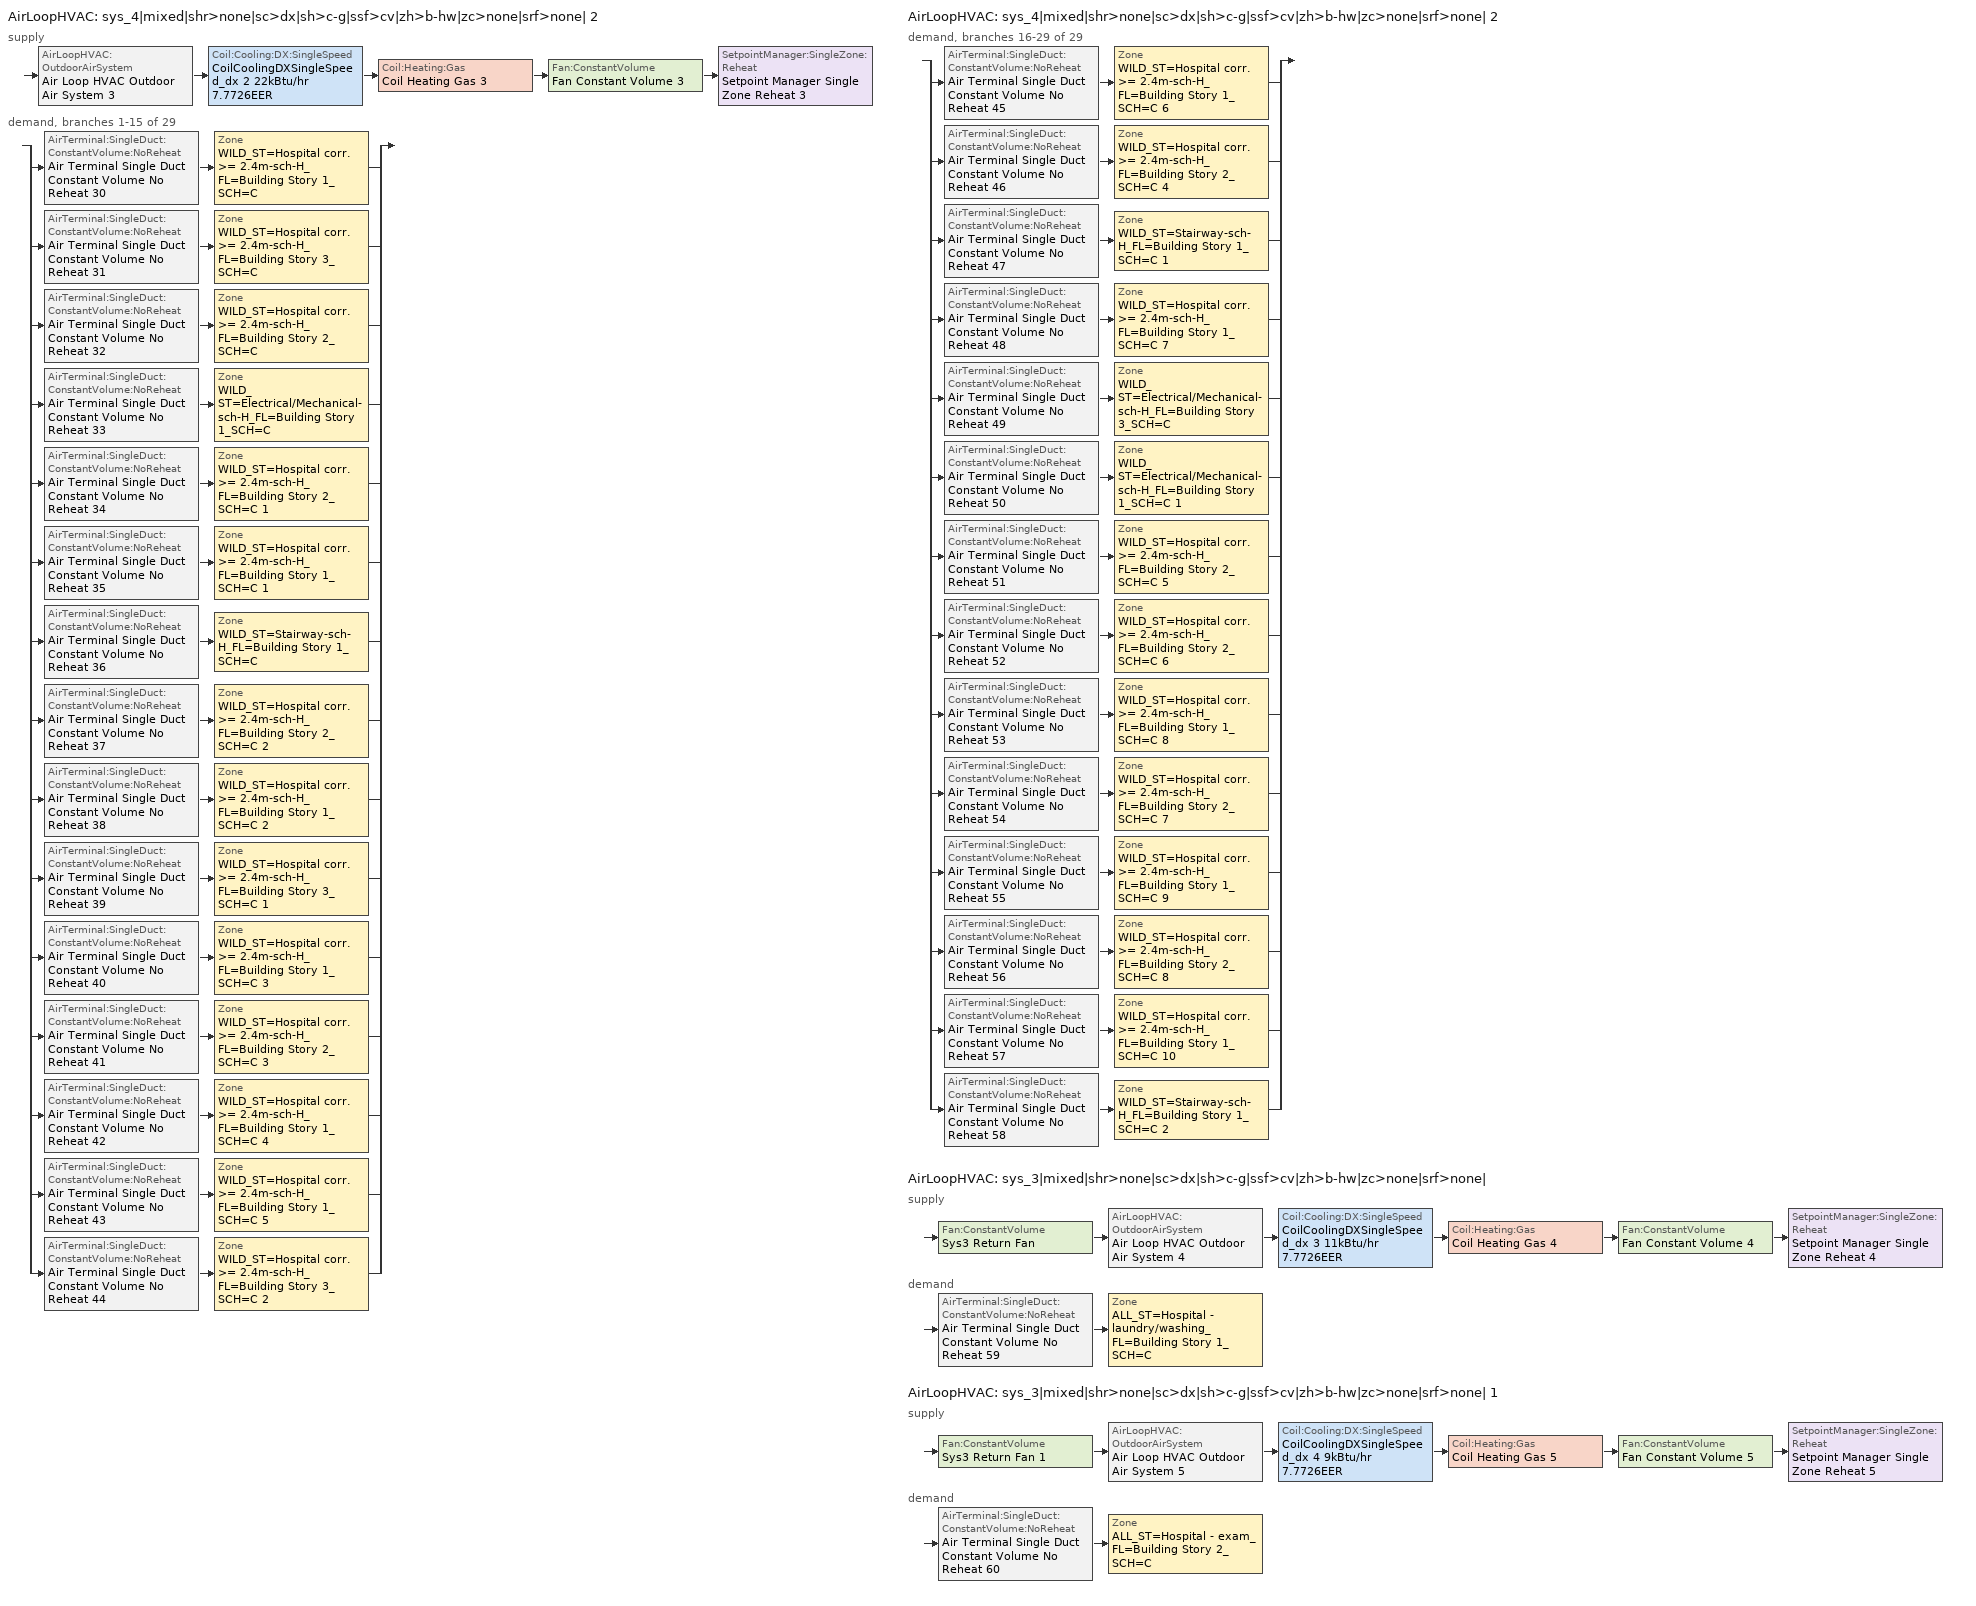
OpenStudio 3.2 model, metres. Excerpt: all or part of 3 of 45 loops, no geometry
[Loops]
AirLoopHVAC 'sys_4|mixed|shr>none|sc>dx|sh>c-g|ssf>cv|zh>b-hw|zc>none|srf>none| 2'
 supply: AirLoopHVAC:OutdoorAirSystem 'Air Loop HVAC Outdoor Air System 3' > Coil:Cooling:DX:SingleSpeed 'CoilCoolingDXSingleSpeed_dx 2 22kBtu/hr 7.7726EER' > Coil:Heating:Gas 'Coil Heating Gas 3' > Fan:ConstantVolume 'Fan Constant Volume 3' > SetpointManager:SingleZone:Reheat 'Setpoint Manager Single Zone Reheat 3'
 demand, branches 1-15 of 29: split
  | AirTerminal:SingleDuct:ConstantVolume:NoReheat 'Air Terminal Single Duct Constant Volume No Reheat 30' > Zone 'WILD_ST=Hospital corr. >= 2.4m-sch-H_FL=Building Story 1_SCH=C'
  | AirTerminal:SingleDuct:ConstantVolume:NoReheat 'Air Terminal Single Duct Constant Volume No Reheat 31' > Zone 'WILD_ST=Hospital corr. >= 2.4m-sch-H_FL=Building Story 3_SCH=C'
  | AirTerminal:SingleDuct:ConstantVolume:NoReheat 'Air Terminal Single Duct Constant Volume No Reheat 32' > Zone 'WILD_ST=Hospital corr. >= 2.4m-sch-H_FL=Building Story 2_SCH=C'
  | AirTerminal:SingleDuct:ConstantVolume:NoReheat 'Air Terminal Single Duct Constant Volume No Reheat 33' > Zone 'WILD_ST=Electrical/Mechanical-sch-H_FL=Building Story 1_SCH=C'
  | AirTerminal:SingleDuct:ConstantVolume:NoReheat 'Air Terminal Single Duct Constant Volume No Reheat 34' > Zone 'WILD_ST=Hospital corr. >= 2.4m-sch-H_FL=Building Story 2_SCH=C 1'
  | AirTerminal:SingleDuct:ConstantVolume:NoReheat 'Air Terminal Single Duct Constant Volume No Reheat 35' > Zone 'WILD_ST=Hospital corr. >= 2.4m-sch-H_FL=Building Story 1_SCH=C 1'
  | AirTerminal:SingleDuct:ConstantVolume:NoReheat 'Air Terminal Single Duct Constant Volume No Reheat 36' > Zone 'WILD_ST=Stairway-sch-H_FL=Building Story 1_SCH=C'
  | AirTerminal:SingleDuct:ConstantVolume:NoReheat 'Air Terminal Single Duct Constant Volume No Reheat 37' > Zone 'WILD_ST=Hospital corr. >= 2.4m-sch-H_FL=Building Story 2_SCH=C 2'
  | AirTerminal:SingleDuct:ConstantVolume:NoReheat 'Air Terminal Single Duct Constant Volume No Reheat 38' > Zone 'WILD_ST=Hospital corr. >= 2.4m-sch-H_FL=Building Story 1_SCH=C 2'
  | AirTerminal:SingleDuct:ConstantVolume:NoReheat 'Air Terminal Single Duct Constant Volume No Reheat 39' > Zone 'WILD_ST=Hospital corr. >= 2.4m-sch-H_FL=Building Story 3_SCH=C 1'
  | AirTerminal:SingleDuct:ConstantVolume:NoReheat 'Air Terminal Single Duct Constant Volume No Reheat 40' > Zone 'WILD_ST=Hospital corr. >= 2.4m-sch-H_FL=Building Story 1_SCH=C 3'
  | AirTerminal:SingleDuct:ConstantVolume:NoReheat 'Air Terminal Single Duct Constant Volume No Reheat 41' > Zone 'WILD_ST=Hospital corr. >= 2.4m-sch-H_FL=Building Story 2_SCH=C 3'
  | AirTerminal:SingleDuct:ConstantVolume:NoReheat 'Air Terminal Single Duct Constant Volume No Reheat 42' > Zone 'WILD_ST=Hospital corr. >= 2.4m-sch-H_FL=Building Story 1_SCH=C 4'
  | AirTerminal:SingleDuct:ConstantVolume:NoReheat 'Air Terminal Single Duct Constant Volume No Reheat 43' > Zone 'WILD_ST=Hospital corr. >= 2.4m-sch-H_FL=Building Story 1_SCH=C 5'
  | AirTerminal:SingleDuct:ConstantVolume:NoReheat 'Air Terminal Single Duct Constant Volume No Reheat 44' > Zone 'WILD_ST=Hospital corr. >= 2.4m-sch-H_FL=Building Story 3_SCH=C 2'
AirLoopHVAC 'sys_4|mixed|shr>none|sc>dx|sh>c-g|ssf>cv|zh>b-hw|zc>none|srf>none| 2'
 demand, branches 16-29 of 29: split
  | AirTerminal:SingleDuct:ConstantVolume:NoReheat 'Air Terminal Single Duct Constant Volume No Reheat 45' > Zone 'WILD_ST=Hospital corr. >= 2.4m-sch-H_FL=Building Story 1_SCH=C 6'
  | AirTerminal:SingleDuct:ConstantVolume:NoReheat 'Air Terminal Single Duct Constant Volume No Reheat 46' > Zone 'WILD_ST=Hospital corr. >= 2.4m-sch-H_FL=Building Story 2_SCH=C 4'
  | AirTerminal:SingleDuct:ConstantVolume:NoReheat 'Air Terminal Single Duct Constant Volume No Reheat 47' > Zone 'WILD_ST=Stairway-sch-H_FL=Building Story 1_SCH=C 1'
  | AirTerminal:SingleDuct:ConstantVolume:NoReheat 'Air Terminal Single Duct Constant Volume No Reheat 48' > Zone 'WILD_ST=Hospital corr. >= 2.4m-sch-H_FL=Building Story 1_SCH=C 7'
  | AirTerminal:SingleDuct:ConstantVolume:NoReheat 'Air Terminal Single Duct Constant Volume No Reheat 49' > Zone 'WILD_ST=Electrical/Mechanical-sch-H_FL=Building Story 3_SCH=C'
  | AirTerminal:SingleDuct:ConstantVolume:NoReheat 'Air Terminal Single Duct Constant Volume No Reheat 50' > Zone 'WILD_ST=Electrical/Mechanical-sch-H_FL=Building Story 1_SCH=C 1'
  | AirTerminal:SingleDuct:ConstantVolume:NoReheat 'Air Terminal Single Duct Constant Volume No Reheat 51' > Zone 'WILD_ST=Hospital corr. >= 2.4m-sch-H_FL=Building Story 2_SCH=C 5'
  | AirTerminal:SingleDuct:ConstantVolume:NoReheat 'Air Terminal Single Duct Constant Volume No Reheat 52' > Zone 'WILD_ST=Hospital corr. >= 2.4m-sch-H_FL=Building Story 2_SCH=C 6'
  | AirTerminal:SingleDuct:ConstantVolume:NoReheat 'Air Terminal Single Duct Constant Volume No Reheat 53' > Zone 'WILD_ST=Hospital corr. >= 2.4m-sch-H_FL=Building Story 1_SCH=C 8'
  | AirTerminal:SingleDuct:ConstantVolume:NoReheat 'Air Terminal Single Duct Constant Volume No Reheat 54' > Zone 'WILD_ST=Hospital corr. >= 2.4m-sch-H_FL=Building Story 2_SCH=C 7'
  | AirTerminal:SingleDuct:ConstantVolume:NoReheat 'Air Terminal Single Duct Constant Volume No Reheat 55' > Zone 'WILD_ST=Hospital corr. >= 2.4m-sch-H_FL=Building Story 1_SCH=C 9'
  | AirTerminal:SingleDuct:ConstantVolume:NoReheat 'Air Terminal Single Duct Constant Volume No Reheat 56' > Zone 'WILD_ST=Hospital corr. >= 2.4m-sch-H_FL=Building Story 2_SCH=C 8'
  | AirTerminal:SingleDuct:ConstantVolume:NoReheat 'Air Terminal Single Duct Constant Volume No Reheat 57' > Zone 'WILD_ST=Hospital corr. >= 2.4m-sch-H_FL=Building Story 1_SCH=C 10'
  | AirTerminal:SingleDuct:ConstantVolume:NoReheat 'Air Terminal Single Duct Constant Volume No Reheat 58' > Zone 'WILD_ST=Stairway-sch-H_FL=Building Story 1_SCH=C 2'
AirLoopHVAC 'sys_3|mixed|shr>none|sc>dx|sh>c-g|ssf>cv|zh>b-hw|zc>none|srf>none|'
 supply: Fan:ConstantVolume 'Sys3 Return Fan' > AirLoopHVAC:OutdoorAirSystem 'Air Loop HVAC Outdoor Air System 4' > Coil:Cooling:DX:SingleSpeed 'CoilCoolingDXSingleSpeed_dx 3 11kBtu/hr 7.7726EER' > Coil:Heating:Gas 'Coil Heating Gas 4' > Fan:ConstantVolume 'Fan Constant Volume 4' > SetpointManager:SingleZone:Reheat 'Setpoint Manager Single Zone Reheat 4'
 demand: AirTerminal:SingleDuct:ConstantVolume:NoReheat 'Air Terminal Single Duct Constant Volume No Reheat 59' > Zone 'ALL_ST=Hospital - laundry/washing_FL=Building Story 1_SCH=C'
AirLoopHVAC 'sys_3|mixed|shr>none|sc>dx|sh>c-g|ssf>cv|zh>b-hw|zc>none|srf>none| 1'
 supply: Fan:ConstantVolume 'Sys3 Return Fan 1' > AirLoopHVAC:OutdoorAirSystem 'Air Loop HVAC Outdoor Air System 5' > Coil:Cooling:DX:SingleSpeed 'CoilCoolingDXSingleSpeed_dx 4 9kBtu/hr 7.7726EER' > Coil:Heating:Gas 'Coil Heating Gas 5' > Fan:ConstantVolume 'Fan Constant Volume 5' > SetpointManager:SingleZone:Reheat 'Setpoint Manager Single Zone Reheat 5'
 demand: AirTerminal:SingleDuct:ConstantVolume:NoReheat 'Air Terminal Single Duct Constant Volume No Reheat 60' > Zone 'ALL_ST=Hospital - exam_FL=Building Story 2_SCH=C'
[Sizing:Zone] Zone Cooling Design Supply Air Temperature Input Method=TemperatureDifference; Zone Cooling Design Supply Air Temperature {C}=14; Zone Cooling Design Supply Air Temperature Difference {deltaC}=11; Zone Heating Design Supply Air Temperature Input Method=TemperatureDifference; Zone Heating Design Supply Air Temperature {C}=40; Zone Heating Design Supply Air Temperature Difference {deltaC}=21; Zone Cooling Design Supply Air Humidity Ratio {kg-H2O/kg-air}=0.0085; Zone Heating Design Supply Air Humidity Ratio {kg-H2O/kg-air}=0.008; Zone Heating Sizing Factor=1.3; Zone Cooling Sizing Factor=1.1; Cooling Design Air Flow Method=DesignDay; Heating Design Air Flow Method=DesignDay; Account for Dedicated Outdoor Air System=No; Dedicated Outdoor Air System Control Strategy=NeutralSupplyAir; Dedicated Outdoor Air Low Setpoint Temperature for Design {C}=autosize; Dedicated Outdoor Air High Setpoint Temperature for Design {C}=autosize
ALL_ST=Hospital - laundry/washing_FL=Building Story 1_SCH=C; ALL_ST=Hospital - exam_FL=Building Story 2_SCH=C; WILD_ST=Hospital corr. >= 2.4m-sch-H_FL=Building Story 1_SCH=C; WILD_ST=Hospital corr. >= 2.4m-sch-H_FL=Building Story 3_SCH=C; WILD_ST=Hospital corr. >= 2.4m-sch-H_FL=Building Story 2_SCH=C; WILD_ST=Electrical/Mechanical-sch-H_FL=Building Story 1_SCH=C; WILD_ST=Hospital corr. >= 2.4m-sch-H_FL=Building Story 2_SCH=C 1; WILD_ST=Hospital corr. >= 2.4m-sch-H_FL=Building Story 1_SCH=C 1; WILD_ST=Stairway-sch-H_FL=Building Story 1_SCH=C; WILD_ST=Hospital corr. >= 2.4m-sch-H_FL=Building Story 2_SCH=C 2; WILD_ST=Hospital corr. >= 2.4m-sch-H_FL=Building Story 1_SCH=C 2; WILD_ST=Hospital corr. >= 2.4m-sch-H_FL=Building Story 3_SCH=C 1; WILD_ST=Hospital corr. >= 2.4m-sch-H_FL=Building Story 1_SCH=C 3; WILD_ST=Hospital corr. >= 2.4m-sch-H_FL=Building Story 2_SCH=C 3; WILD_ST=Hospital corr. >= 2.4m-sch-H_FL=Building Story 1_SCH=C 4; WILD_ST=Hospital corr. >= 2.4m-sch-H_FL=Building Story 1_SCH=C 5; WILD_ST=Hospital corr. >= 2.4m-sch-H_FL=Building Story 3_SCH=C 2; WILD_ST=Hospital corr. >= 2.4m-sch-H_FL=Building Story 1_SCH=C 6; WILD_ST=Hospital corr. >= 2.4m-sch-H_FL=Building Story 2_SCH=C 4; WILD_ST=Stairway-sch-H_FL=Building Story 1_SCH=C 1; WILD_ST=Hospital corr. >= 2.4m-sch-H_FL=Building Story 1_SCH=C 7; WILD_ST=Electrical/Mechanical-sch-H_FL=Building Story 3_SCH=C; WILD_ST=Electrical/Mechanical-sch-H_FL=Building Story 1_SCH=C 1; WILD_ST=Hospital corr. >= 2.4m-sch-H_FL=Building Story 2_SCH=C 5; WILD_ST=Hospital corr. >= 2.4m-sch-H_FL=Building Story 2_SCH=C 6; WILD_ST=Hospital corr. >= 2.4m-sch-H_FL=Building Story 1_SCH=C 8; WILD_ST=Hospital corr. >= 2.4m-sch-H_FL=Building Story 2_SCH=C 7; WILD_ST=Hospital corr. >= 2.4m-sch-H_FL=Building Story 1_SCH=C 9; WILD_ST=Hospital corr. >= 2.4m-sch-H_FL=Building Story 2_SCH=C 8; WILD_ST=Hospital corr. >= 2.4m-sch-H_FL=Building Story 1_SCH=C 10; WILD_ST=Stairway-sch-H_FL=Building Story 1_SCH=C 2
[Zone equipment]
ALL_ST=Hospital - laundry/washing_FL=Building Story 1_SCH=C: Air Terminal Single Duct Constant Volume No Reheat 59, Zone HVAC Baseboard Convective Water 59
ALL_ST=Hospital - exam_FL=Building Story 2_SCH=C: Air Terminal Single Duct Constant Volume No Reheat 60, Zone HVAC Baseboard Convective Water 60
WILD_ST=Hospital corr. >= 2.4m-sch-H_FL=Building Story 1_SCH=C: Air Terminal Single Duct Constant Volume No Reheat 30, Zone HVAC Baseboard Convective Water 30, Sys_4_zone_exhaust_fan 29
WILD_ST=Hospital corr. >= 2.4m-sch-H_FL=Building Story 3_SCH=C: Air Terminal Single Duct Constant Volume No Reheat 31, Zone HVAC Baseboard Convective Water 31, Sys_4_zone_exhaust_fan 30
WILD_ST=Hospital corr. >= 2.4m-sch-H_FL=Building Story 2_SCH=C: Air Terminal Single Duct Constant Volume No Reheat 32, Zone HVAC Baseboard Convective Water 32, Sys_4_zone_exhaust_fan 31
WILD_ST=Electrical/Mechanical-sch-H_FL=Building Story 1_SCH=C: Air Terminal Single Duct Constant Volume No Reheat 33, Zone HVAC Baseboard Convective Water 33, Sys_4_zone_exhaust_fan 32
WILD_ST=Hospital corr. >= 2.4m-sch-H_FL=Building Story 2_SCH=C 1: Air Terminal Single Duct Constant Volume No Reheat 34, Zone HVAC Baseboard Convective Water 34, Sys_4_zone_exhaust_fan 33
WILD_ST=Hospital corr. >= 2.4m-sch-H_FL=Building Story 1_SCH=C 1: Air Terminal Single Duct Constant Volume No Reheat 35, Zone HVAC Baseboard Convective Water 35, Sys_4_zone_exhaust_fan 34
WILD_ST=Stairway-sch-H_FL=Building Story 1_SCH=C: Air Terminal Single Duct Constant Volume No Reheat 36, Zone HVAC Baseboard Convective Water 36, Sys_4_zone_exhaust_fan 35
WILD_ST=Hospital corr. >= 2.4m-sch-H_FL=Building Story 2_SCH=C 2: Air Terminal Single Duct Constant Volume No Reheat 37, Zone HVAC Baseboard Convective Water 37, Sys_4_zone_exhaust_fan 36
WILD_ST=Hospital corr. >= 2.4m-sch-H_FL=Building Story 1_SCH=C 2: Air Terminal Single Duct Constant Volume No Reheat 38, Zone HVAC Baseboard Convective Water 38, Sys_4_zone_exhaust_fan 37
WILD_ST=Hospital corr. >= 2.4m-sch-H_FL=Building Story 3_SCH=C 1: Air Terminal Single Duct Constant Volume No Reheat 39, Zone HVAC Baseboard Convective Water 39, Sys_4_zone_exhaust_fan 38
WILD_ST=Hospital corr. >= 2.4m-sch-H_FL=Building Story 1_SCH=C 3: Air Terminal Single Duct Constant Volume No Reheat 40, Zone HVAC Baseboard Convective Water 40, Sys_4_zone_exhaust_fan 39
WILD_ST=Hospital corr. >= 2.4m-sch-H_FL=Building Story 2_SCH=C 3: Air Terminal Single Duct Constant Volume No Reheat 41, Zone HVAC Baseboard Convective Water 41, Sys_4_zone_exhaust_fan 40
WILD_ST=Hospital corr. >= 2.4m-sch-H_FL=Building Story 1_SCH=C 4: Air Terminal Single Duct Constant Volume No Reheat 42, Zone HVAC Baseboard Convective Water 42, Sys_4_zone_exhaust_fan 41
WILD_ST=Hospital corr. >= 2.4m-sch-H_FL=Building Story 1_SCH=C 5: Air Terminal Single Duct Constant Volume No Reheat 43, Zone HVAC Baseboard Convective Water 43, Sys_4_zone_exhaust_fan 42
WILD_ST=Hospital corr. >= 2.4m-sch-H_FL=Building Story 3_SCH=C 2: Air Terminal Single Duct Constant Volume No Reheat 44, Zone HVAC Baseboard Convective Water 44, Sys_4_zone_exhaust_fan 43
WILD_ST=Hospital corr. >= 2.4m-sch-H_FL=Building Story 1_SCH=C 6: Air Terminal Single Duct Constant Volume No Reheat 45, Zone HVAC Baseboard Convective Water 45, Sys_4_zone_exhaust_fan 44
WILD_ST=Hospital corr. >= 2.4m-sch-H_FL=Building Story 2_SCH=C 4: Air Terminal Single Duct Constant Volume No Reheat 46, Zone HVAC Baseboard Convective Water 46, Sys_4_zone_exhaust_fan 45
WILD_ST=Stairway-sch-H_FL=Building Story 1_SCH=C 1: Air Terminal Single Duct Constant Volume No Reheat 47, Zone HVAC Baseboard Convective Water 47, Sys_4_zone_exhaust_fan 46
WILD_ST=Hospital corr. >= 2.4m-sch-H_FL=Building Story 1_SCH=C 7: Air Terminal Single Duct Constant Volume No Reheat 48, Zone HVAC Baseboard Convective Water 48, Sys_4_zone_exhaust_fan 47
WILD_ST=Electrical/Mechanical-sch-H_FL=Building Story 3_SCH=C: Air Terminal Single Duct Constant Volume No Reheat 49, Zone HVAC Baseboard Convective Water 49, Sys_4_zone_exhaust_fan 48
WILD_ST=Electrical/Mechanical-sch-H_FL=Building Story 1_SCH=C 1: Air Terminal Single Duct Constant Volume No Reheat 50, Zone HVAC Baseboard Convective Water 50, Sys_4_zone_exhaust_fan 49
WILD_ST=Hospital corr. >= 2.4m-sch-H_FL=Building Story 2_SCH=C 5: Air Terminal Single Duct Constant Volume No Reheat 51, Zone HVAC Baseboard Convective Water 51, Sys_4_zone_exhaust_fan 50
WILD_ST=Hospital corr. >= 2.4m-sch-H_FL=Building Story 2_SCH=C 6: Air Terminal Single Duct Constant Volume No Reheat 52, Zone HVAC Baseboard Convective Water 52, Sys_4_zone_exhaust_fan 51
WILD_ST=Hospital corr. >= 2.4m-sch-H_FL=Building Story 1_SCH=C 8: Air Terminal Single Duct Constant Volume No Reheat 53, Zone HVAC Baseboard Convective Water 53, Sys_4_zone_exhaust_fan 52
WILD_ST=Hospital corr. >= 2.4m-sch-H_FL=Building Story 2_SCH=C 7: Air Terminal Single Duct Constant Volume No Reheat 54, Zone HVAC Baseboard Convective Water 54, Sys_4_zone_exhaust_fan 53
WILD_ST=Hospital corr. >= 2.4m-sch-H_FL=Building Story 1_SCH=C 9: Air Terminal Single Duct Constant Volume No Reheat 55, Zone HVAC Baseboard Convective Water 55, Sys_4_zone_exhaust_fan 54
WILD_ST=Hospital corr. >= 2.4m-sch-H_FL=Building Story 2_SCH=C 8: Air Terminal Single Duct Constant Volume No Reheat 56, Zone HVAC Baseboard Convective Water 56, Sys_4_zone_exhaust_fan 55
WILD_ST=Hospital corr. >= 2.4m-sch-H_FL=Building Story 1_SCH=C 10: Air Terminal Single Duct Constant Volume No Reheat 57, Zone HVAC Baseboard Convective Water 57, Sys_4_zone_exhaust_fan 56
WILD_ST=Stairway-sch-H_FL=Building Story 1_SCH=C 2: Air Terminal Single Duct Constant Volume No Reheat 58, Zone HVAC Baseboard Convective Water 58, Sys_4_zone_exhaust_fan 57
[AirLoopHVAC] Design Supply Air Flow Rate {m3/s}=autosize; Design Return Air Flow Fraction of Supply Air Flow=1
Name | Availability Schedule
sys_4|mixed|shr>none|sc>dx|sh>c-g|ssf>cv|zh>b-hw|zc>none|srf>none| 2 | sys_4|mixed|shr>none|sc>dx|sh>c-g|ssf>cv|zh>b-hw|zc>none|srf>none| 2 Occ Sch
sys_3|mixed|shr>none|sc>dx|sh>c-g|ssf>cv|zh>b-hw|zc>none|srf>none| | sys_3|mixed|shr>none|sc>dx|sh>c-g|ssf>cv|zh>b-hw|zc>none|srf>none| Occ Sch
sys_3|mixed|shr>none|sc>dx|sh>c-g|ssf>cv|zh>b-hw|zc>none|srf>none| 1 | sys_3|mixed|shr>none|sc>dx|sh>c-g|ssf>cv|zh>b-hw|zc>none|srf>none| 1 Occ Sch
[Sizing:System] Design Outdoor Air Flow Rate {m3/s}=Autosize; Central Heating Maximum System Air Flow Ratio=1; Preheat Design Temperature {C}=7; Preheat Design Humidity Ratio {kg-H2O/kg-Air}=0.008; Precool Design Temperature {C}=13; Precool Design Humidity Ratio {kg-H2O/kg-Air}=0.008; Central Cooling Design Supply Air Temperature {C}=13; Central Heating Design Supply Air Temperature {C}=43; Sizing Option=NonCoincident; 100% Outdoor Air in Cooling=No; 100% Outdoor Air in Heating=No; Central Cooling Design Supply Air Humidity Ratio {kg-H2O/kg-Air}=0.0085; Central Heating Design Supply Air Humidity Ratio {kg-H2O/kg-Air}=0.008; Cooling Design Air Flow Method=DesignDay; Cooling Design Air Flow Rate {m3/s}=0; Heating Design Air Flow Method=DesignDay; Heating Design Air Flow Rate {m3/s}=0; System Outdoor Air Method=ZoneSum; Zone Maximum Outdoor Air Fraction=1; Cooling Supply Air Flow Rate Per Floor Area {m3/s-m2}=0.00996765; Cooling Fraction of Autosized Cooling Supply Air Flow Rate=1; Cooling Supply Air Flow Rate Per Unit Cooling Capacity {m3/s-W}=3.94755e-05; Heating Supply Air Flow Rate Per Floor Area {m3/s-m2}=0.00996765; Heating Fraction of Autosized Heating Supply Air Flow Rate=1; Heating Fraction of Autosized Cooling Supply Air Flow Rate=1; Heating Supply Air Flow Rate Per Unit Heating Capacity {m3/s-W}=3.15882e-05; Cooling Design Capacity Method=CoolingDesignCapacity; Cooling Design Capacity {W}=autosize; Cooling Design Capacity Per Floor Area {W/m2}=234.7; Fraction of Autosized Cooling Design Capacity=1; Heating Design Capacity Method=HeatingDesignCapacity; Heating Design Capacity {W}=autosize; Heating Design Capacity Per Floor Area {W/m2}=157; Fraction of Autosized Heating Design Capacity=1; Central Cooling Capacity Control Method=OnOff
Name | Type of Load to Size On
sys_4|mixed|shr>none|sc>dx|sh>c-g|ssf>cv|zh>b-hw|zc>none|srf>none| 2 | VentilationRequirement
sys_3|mixed|shr>none|sc>dx|sh>c-g|ssf>cv|zh>b-hw|zc>none|srf>none|; sys_3|mixed|shr>none|sc>dx|sh>c-g|ssf>cv|zh>b-hw|zc>none|srf>none| 1 | Sensible
[Fan:ConstantVolume] Availability Schedule=Always On Discrete; Maximum Flow Rate {m3/s}=AutoSize
Name | Fan Total Efficiency | Pressure Rise {Pa} | Motor Efficiency
Fan Constant Volume 3; Fan Constant Volume 4; Fan Constant Volume 5 | 0.39975 | 640 | 0.615
Sys3 Return Fan; Sys3 Return Fan 1 | 0.25 | 150 | 0.385
[Coil:Heating:Gas] Availability Schedule=Always On Discrete; Gas Burner Efficiency=0.8; Nominal Capacity {W}=AutoSize; Parasitic Electric Load {W}=0; Part Load Fraction Correlation Curve=FURNACE-EFFPLR-NECB2011; Parasitic Gas Load {W}=0
Coil Heating Gas 3; Coil Heating Gas 4; Coil Heating Gas 5
[Coil:Cooling:DX:SingleSpeed] Availability Schedule=Always On Discrete; Rated Total Cooling Capacity {W}=autosize; Rated Sensible Heat Ratio=autosize; Rated COP {W/W}=2.72426; Rated Air Flow Rate {m3/s}=autosize; Rated Evaporator Fan Power Per Volume Flow Rate {W/(m3/s)}=773.3; Total Cooling Capacity Function of Temperature Curve=DXCOOL-NECB2011-REF-CAPFT; Total Cooling Capacity Function of Flow Fraction Curve=DXCOOL-NECB2011-REF-CAPFFLOW; Energy Input Ratio Function of Temperature Curve=DXCOOL-NECB2011-REF-COOLEIRFT; Energy Input Ratio Function of Flow Fraction Curve=DXCOOL-NECB2011-REF-COOLEIRFFLOW; Part Load Fraction Correlation Curve=DXCOOL-NECB2011-REF-COOLPLFFPLR; Minimum Outdoor Dry-Bulb Temperature for Compressor Operation {C}=-25; Condenser Type=AirCooled; Evaporative Condenser Effectiveness=0; Evaporative Condenser Air Flow Rate {m3/s}=Autosize; Evaporative Condenser Pump Rated Power Consumption {W}=Autosize; Crankcase Heater Capacity {W}=0; Maximum Outdoor Dry-Bulb Temperature for Crankcase Heater Operation {C}=0; Basin Heater Capacity {W/K}=0; Basin Heater Setpoint Temperature {C}=10
CoilCoolingDXSingleSpeed_dx 2 22kBtu/hr 7.7726EER; CoilCoolingDXSingleSpeed_dx 3 11kBtu/hr 7.7726EER; CoilCoolingDXSingleSpeed_dx 4 9kBtu/hr 7.7726EER
[Controller:OutdoorAir] Minimum Outdoor Air Flow Rate {m3/s}=autosize; Maximum Outdoor Air Flow Rate {m3/s}=Autosize; Economizer Control Type=NoEconomizer; Economizer Control Action Type=ModulateFlow; Economizer Maximum Limit Dry-Bulb Temperature {C}=28; Economizer Maximum Limit Enthalpy {J/kg}=64000; Economizer Minimum Limit Dry-Bulb Temperature {C}=-100; Lockout Type=NoLockout; Minimum Limit Type=FixedMinimum; High Humidity Control=No; Heat Recovery Bypass Control Type=BypassWhenWithinEconomizerLimits
Name | Minimum Outdoor Air Schedule | Controller Mechanical Ventilation
Controller Outdoor Air 3 | sys_4|mixed|shr>none|sc>dx|sh>c-g|ssf>cv|zh>b-hw|zc>none|srf>none| 2 Occ Sch | Controller Mechanical Ventilation 3
Controller Outdoor Air 4 | sys_3|mixed|shr>none|sc>dx|sh>c-g|ssf>cv|zh>b-hw|zc>none|srf>none| Occ Sch | Controller Mechanical Ventilation 4
Controller Outdoor Air 5 | sys_3|mixed|shr>none|sc>dx|sh>c-g|ssf>cv|zh>b-hw|zc>none|srf>none| 1 Occ Sch | Controller Mechanical Ventilation 5
[Controller:MechanicalVentilation] Availability Schedule=Always On Discrete; System Outdoor Air Method=ZoneSum
Controller Mechanical Ventilation 3; Controller Mechanical Ventilation 4; Controller Mechanical Ventilation 5
[AirLoopHVAC:OutdoorAirSystem]
Name | Controller
Air Loop HVAC Outdoor Air System 3 | Controller Outdoor Air 3
Air Loop HVAC Outdoor Air System 4 | Controller Outdoor Air 4
Air Loop HVAC Outdoor Air System 5 | Controller Outdoor Air 5
[SetpointManager:SingleZone:Reheat] Minimum Supply Air Temperature {C}=13; Maximum Supply Air Temperature {C}=43
Name | Control Zone
Setpoint Manager Single Zone Reheat 3 | WILD_ST=Hospital corr. >= 2.4m-sch-H_FL=Building Story 1_SCH=C
Setpoint Manager Single Zone Reheat 4 | ALL_ST=Hospital - laundry/washing_FL=Building Story 1_SCH=C
Setpoint Manager Single Zone Reheat 5 | ALL_ST=Hospital - exam_FL=Building Story 2_SCH=C
[AirTerminal:SingleDuct:ConstantVolume:NoReheat] Availability Schedule=Always On Discrete; Maximum Air Flow Rate {m3/s}=AutoSize
Air Terminal Single Duct Constant Volume No Reheat 30; Air Terminal Single Duct Constant Volume No Reheat 31; Air Terminal Single Duct Constant Volume No Reheat 32; Air Terminal Single Duct Constant Volume No Reheat 33; Air Terminal Single Duct Constant Volume No Reheat 34; Air Terminal Single Duct Constant Volume No Reheat 35; Air Terminal Single Duct Constant Volume No Reheat 36; Air Terminal Single Duct Constant Volume No Reheat 37; Air Terminal Single Duct Constant Volume No Reheat 38; Air Terminal Single Duct Constant Volume No Reheat 39; Air Terminal Single Duct Constant Volume No Reheat 40; Air Terminal Single Duct Constant Volume No Reheat 41; Air Terminal Single Duct Constant Volume No Reheat 42; Air Terminal Single Duct Constant Volume No Reheat 43; Air Terminal Single Duct Constant Volume No Reheat 44; Air Terminal Single Duct Constant Volume No Reheat 45; Air Terminal Single Duct Constant Volume No Reheat 46; Air Terminal Single Duct Constant Volume No Reheat 47; Air Terminal Single Duct Constant Volume No Reheat 48; Air Terminal Single Duct Constant Volume No Reheat 49; Air Terminal Single Duct Constant Volume No Reheat 50; Air Terminal Single Duct Constant Volume No Reheat 51; Air Terminal Single Duct Constant Volume No Reheat 52; Air Terminal Single Duct Constant Volume No Reheat 53; Air Terminal Single Duct Constant Volume No Reheat 54; Air Terminal Single Duct Constant Volume No Reheat 55; Air Terminal Single Duct Constant Volume No Reheat 56; Air Terminal Single Duct Constant Volume No Reheat 57; Air Terminal Single Duct Constant Volume No Reheat 58; Air Terminal Single Duct Constant Volume No Reheat 59; Air Terminal Single Duct Constant Volume No Reheat 60
[Fan:ZoneExhaust] Fan Total Efficiency=0.25; Pressure Rise {Pa}=125; System Availability Manager Coupling Mode=Coupled
Name | Maximum Flow Rate {m3/s}
Sys_4_zone_exhaust_fan 29; Sys_4_zone_exhaust_fan 37 | 0.0234086
Sys_4_zone_exhaust_fan 30 | 0.0141584
Sys_4_zone_exhaust_fan 31; Sys_4_zone_exhaust_fan 43 | 0.0393604
Sys_4_zone_exhaust_fan 32 | 0.00214736
Sys_4_zone_exhaust_fan 33; Sys_4_zone_exhaust_fan 45; Sys_4_zone_exhaust_fan 51 | 0.00849505
Sys_4_zone_exhaust_fan 34 | 0.0120819
Sys_4_zone_exhaust_fan 35 | 0.00226535
Sys_4_zone_exhaust_fan 36 | 0.0209545
Sys_4_zone_exhaust_fan 38 | 0.0174621
Sys_4_zone_exhaust_fan 39 | 0.00660726
Sys_4_zone_exhaust_fan 40; Sys_4_zone_exhaust_fan 50; Sys_4_zone_exhaust_fan 53 | 0.00934456
Sys_4_zone_exhaust_fan 41 | 0.00339802
Sys_4_zone_exhaust_fan 42 | 0.0249188
Sys_4_zone_exhaust_fan 44 | 0.0113267
Sys_4_zone_exhaust_fan 46; Sys_4_zone_exhaust_fan 54 | 0.00396436
Sys_4_zone_exhaust_fan 47 | 0.029072
Sys_4_zone_exhaust_fan 48 | 0.00825908
Sys_4_zone_exhaust_fan 49 | 0.00231254
Sys_4_zone_exhaust_fan 52 | 0.00604093
Sys_4_zone_exhaust_fan 55 | 0.0266178
Sys_4_zone_exhaust_fan 56 | 0.00693763
Sys_4_zone_exhaust_fan 57 | 0.0045307
[Schedule:Ruleset]
Name | Default Day Schedule | Summer Design Day Schedule | Winter Design Day Schedule
sys_3|mixed|shr>none|sc>dx|sh>c-g|ssf>cv|zh>b-hw|zc>none|srf>none| Occ Sch | sys_3|mixed|shr>none|sc>dx|sh>c-g|ssf>cv|zh>b-hw|zc>none|srf>none| Occ Sch Default | sys_3|mixed|shr>none|sc>dx|sh>c-g|ssf>cv|zh>b-hw|zc>none|srf>none| Occ Sch Summer Design Day | sys_3|mixed|shr>none|sc>dx|sh>c-g|ssf>cv|zh>b-hw|zc>none|srf>none| Occ Sch Winter Design Day
sys_3|mixed|shr>none|sc>dx|sh>c-g|ssf>cv|zh>b-hw|zc>none|srf>none| 1 Occ Sch | sys_3|mixed|shr>none|sc>dx|sh>c-g|ssf>cv|zh>b-hw|zc>none|srf>none| 1 Occ Sch Default | sys_3|mixed|shr>none|sc>dx|sh>c-g|ssf>cv|zh>b-hw|zc>none|srf>none| 1 Occ Sch Summer Design Day | sys_3|mixed|shr>none|sc>dx|sh>c-g|ssf>cv|zh>b-hw|zc>none|srf>none| 1 Occ Sch Winter Design Day
sys_4|mixed|shr>none|sc>dx|sh>c-g|ssf>cv|zh>b-hw|zc>none|srf>none| 2 Occ Sch | sys_4|mixed|shr>none|sc>dx|sh>c-g|ssf>cv|zh>b-hw|zc>none|srf>none| 2 Occ Sch Default | sys_4|mixed|shr>none|sc>dx|sh>c-g|ssf>cv|zh>b-hw|zc>none|srf>none| 2 Occ Sch Summer Design Day | sys_4|mixed|shr>none|sc>dx|sh>c-g|ssf>cv|zh>b-hw|zc>none|srf>none| 2 Occ Sch Winter Design Day
[Schedule:Day]
sys_3|mixed|shr>none|sc>dx|sh>c-g|ssf>cv|zh>b-hw|zc>none|srf>none| Occ Sch Default; sys_3|mixed|shr>none|sc>dx|sh>c-g|ssf>cv|zh>b-hw|zc>none|srf>none| 1 Occ Sch Default; sys_4|mixed|shr>none|sc>dx|sh>c-g|ssf>cv|zh>b-hw|zc>none|srf>none| 2 Occ Sch Default: 9, 0, 0, 21, 0, 1, 24, 0, 0
sys_3|mixed|shr>none|sc>dx|sh>c-g|ssf>cv|zh>b-hw|zc>none|srf>none| Occ Sch Winter Design Day; sys_3|mixed|shr>none|sc>dx|sh>c-g|ssf>cv|zh>b-hw|zc>none|srf>none| Occ Sch Summer Design Day; sys_3|mixed|shr>none|sc>dx|sh>c-g|ssf>cv|zh>b-hw|zc>none|srf>none| 1 Occ Sch Winter Design Day; sys_3|mixed|shr>none|sc>dx|sh>c-g|ssf>cv|zh>b-hw|zc>none|srf>none| 1 Occ Sch Summer Design Day; sys_4|mixed|shr>none|sc>dx|sh>c-g|ssf>cv|zh>b-hw|zc>none|srf>none| 2 Occ Sch Winter Design Day; sys_4|mixed|shr>none|sc>dx|sh>c-g|ssf>cv|zh>b-hw|zc>none|srf>none| 2 Occ Sch Summer Design Day: 24, 0, 1
sys_3|mixed|shr>none|sc>dx|sh>c-g|ssf>cv|zh>b-hw|zc>none|srf>none| Occ Sch Sunday; sys_3|mixed|shr>none|sc>dx|sh>c-g|ssf>cv|zh>b-hw|zc>none|srf>none| 1 Occ Sch Sunday; sys_4|mixed|shr>none|sc>dx|sh>c-g|ssf>cv|zh>b-hw|zc>none|srf>none| 2 Occ Sch Sunday: 11, 0, 0, 19, 0, 1, 24, 0, 0
[Schedule:Rule] Rule Order=0; Apply Sunday=Yes; Date Specification Type=DateRange; Start Month=1; Start Day=1; End Month=12; End Day=31
Name | Schedule Ruleset | Day Schedule
sys_3|mixed|shr>none|sc>dx|sh>c-g|ssf>cv|zh>b-hw|zc>none|srf>none| Occ Sch Sunday Rule | sys_3|mixed|shr>none|sc>dx|sh>c-g|ssf>cv|zh>b-hw|zc>none|srf>none| Occ Sch | sys_3|mixed|shr>none|sc>dx|sh>c-g|ssf>cv|zh>b-hw|zc>none|srf>none| Occ Sch Sunday
sys_3|mixed|shr>none|sc>dx|sh>c-g|ssf>cv|zh>b-hw|zc>none|srf>none| 1 Occ Sch Sunday Rule | sys_3|mixed|shr>none|sc>dx|sh>c-g|ssf>cv|zh>b-hw|zc>none|srf>none| 1 Occ Sch | sys_3|mixed|shr>none|sc>dx|sh>c-g|ssf>cv|zh>b-hw|zc>none|srf>none| 1 Occ Sch Sunday
sys_4|mixed|shr>none|sc>dx|sh>c-g|ssf>cv|zh>b-hw|zc>none|srf>none| 2 Occ Sch Sunday Rule | sys_4|mixed|shr>none|sc>dx|sh>c-g|ssf>cv|zh>b-hw|zc>none|srf>none| 2 Occ Sch | sys_4|mixed|shr>none|sc>dx|sh>c-g|ssf>cv|zh>b-hw|zc>none|srf>none| 2 Occ Sch Sunday
[Schedule:Constant]
Always On Discrete: Value=1
[Curve:Biquadratic] Minimum Value of x=13; Maximum Value of x=24; Minimum Value of y=24; Maximum Value of y=46
Name | Coefficient1 Constant | Coefficient2 x | Coefficient3 x**2 | Coefficient4 y | Coefficient5 y**2 | Coefficient6 x*y
DXCOOL-NECB2011-REF-CAPFT | 0.867905 | 0.0142459 | 0.00055436 | -0.0075575 | 3.3e-05 | -0.0001918
DXCOOL-NECB2011-REF-COOLEIRFT | 0.114171 | 0.0281822 | -0.0004199 | 0.0214108 | 0.000161028 | -0.000679104
[Curve:Quadratic] Minimum Value of x=0.5; Maximum Value of x=1.5
Name | Coefficient1 Constant | Coefficient2 x | Coefficient3 x**2
DXCOOL-NECB2011-REF-CAPFFLOW | 0.8 | 0.2 | 0
DXCOOL-NECB2011-REF-COOLEIRFFLOW | 1.1552 | -0.1808 | 0.0256
[Curve:Cubic] Maximum Value of x=1
Name | Coefficient1 Constant | Coefficient2 x | Coefficient3 x**2 | Coefficient4 x**3 | Minimum Value of x
DXCOOL-NECB2011-REF-COOLPLFFPLR | 0.0277 | 4.9151 | -8.184 | 4.2702 | 0.7
FURNACE-EFFPLR-NECB2011 | 0.722 | 0.8211 | -1.0396 | 0.5 | 0
